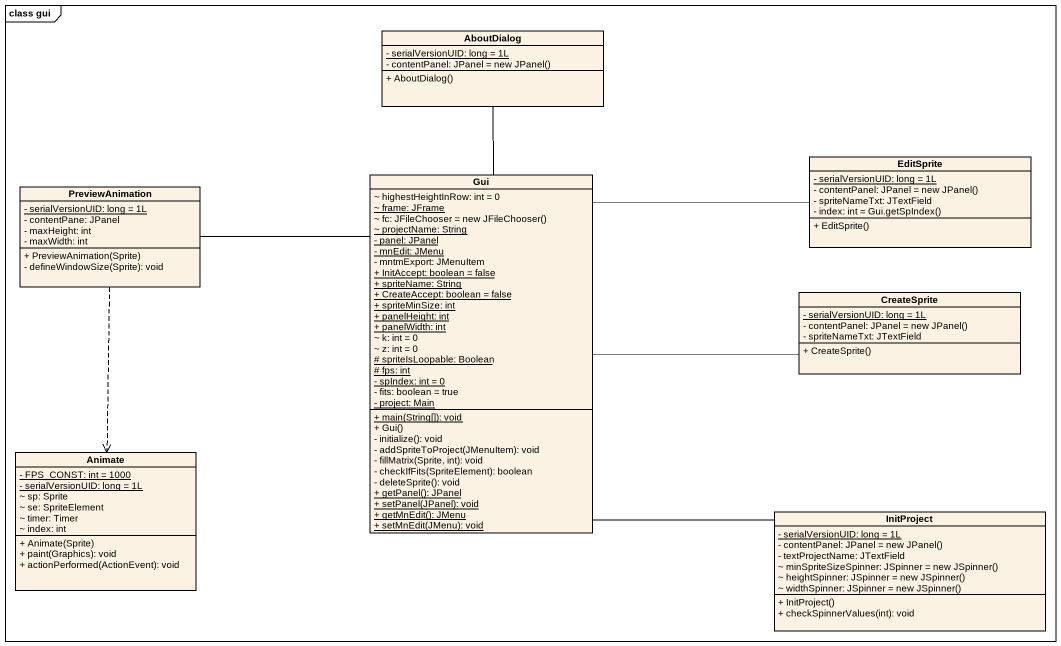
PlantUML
@startuml
mainframe class gui
hide circle
hide empty members
skinparam classAttributeIconSize 0
class AboutDialog {
  {static} - serialVersionUID: long = 1L
  {field} - contentPanel: JPanel = new JPanel()
  + AboutDialog()
}
class PreviewAnimation {
  {static} - serialVersionUID: long = 1L
  - contentPane: JPanel
  - maxHeight: int
  - maxWidth: int
  + PreviewAnimation(Sprite)
  - defineWindowSize(Sprite): void
}
class Gui {
  ~ highestHeightInRow: int = 0
  {static} ~ frame: JFrame
  {field} ~ fc: JFileChooser = new JFileChooser()
  {static} ~ projectName: String
  {static} - panel: JPanel
  {static} - mnEdit: JMenu
  - mntmExport: JMenuItem
  {static} + InitAccept: boolean = false
  {static} + spriteName: String
  {static} + CreateAccept: boolean = false
  {static} + spriteMinSize: int
  {static} + panelHeight: int
  {static} + panelWidth: int
  ~ k: int = 0
  ~ z: int = 0
  {static} # spriteIsLoopable: Boolean
  {static} # fps: int
  {static} - spIndex: int = 0
  - fits: boolean = true
  {static} - project: Main
  {static} + main(String[]): void
  + Gui()
  - initialize(): void
  - addSpriteToProject(JMenuItem): void
  - fillMatrix(Sprite, int): void
  - checkIfFits(SpriteElement): boolean
  - deleteSprite(): void
  {static} + getPanel(): JPanel
  {static} + setPanel(JPanel): void
  {static} + getMnEdit(): JMenu
  {static} + setMnEdit(JMenu): void
}
class EditSprite {
  {static} - serialVersionUID: long = 1L
  {field} - contentPanel: JPanel = new JPanel()
  - spriteNameTxt: JTextField
  {field} - index: int = Gui.getSpIndex()
  + EditSprite()
}
class CreateSprite {
  {static} - serialVersionUID: long = 1L
  {field} - contentPanel: JPanel = new JPanel()
  - spriteNameTxt: JTextField
  + CreateSprite()
}
class Animate {
  {static} - FPS_CONST: int = 1000
  {static} - serialVersionUID: long = 1L
  ~ sp: Sprite
  ~ se: SpriteElement
  ~ timer: Timer
  ~ index: int
  + Animate(Sprite)
  + paint(Graphics): void
  + actionPerformed(ActionEvent): void
}
class InitProject {
  {static} - serialVersionUID: long = 1L
  {field} - contentPanel: JPanel = new JPanel()
  - textProjectName: JTextField
  {field} ~ minSpriteSizeSpinner: JSpinner = new JSpinner()
  {field} ~ heightSpinner: JSpinner = new JSpinner()
  {field} ~ widthSpinner: JSpinner = new JSpinner()
  + InitProject()
  + checkSpinnerValues(int): void
}
AboutDialog -- Gui
PreviewAnimation ..> Animate
Gui -left- PreviewAnimation
Gui -right- EditSprite
Gui -right- CreateSprite
Gui -right- InitProject
@enduml
